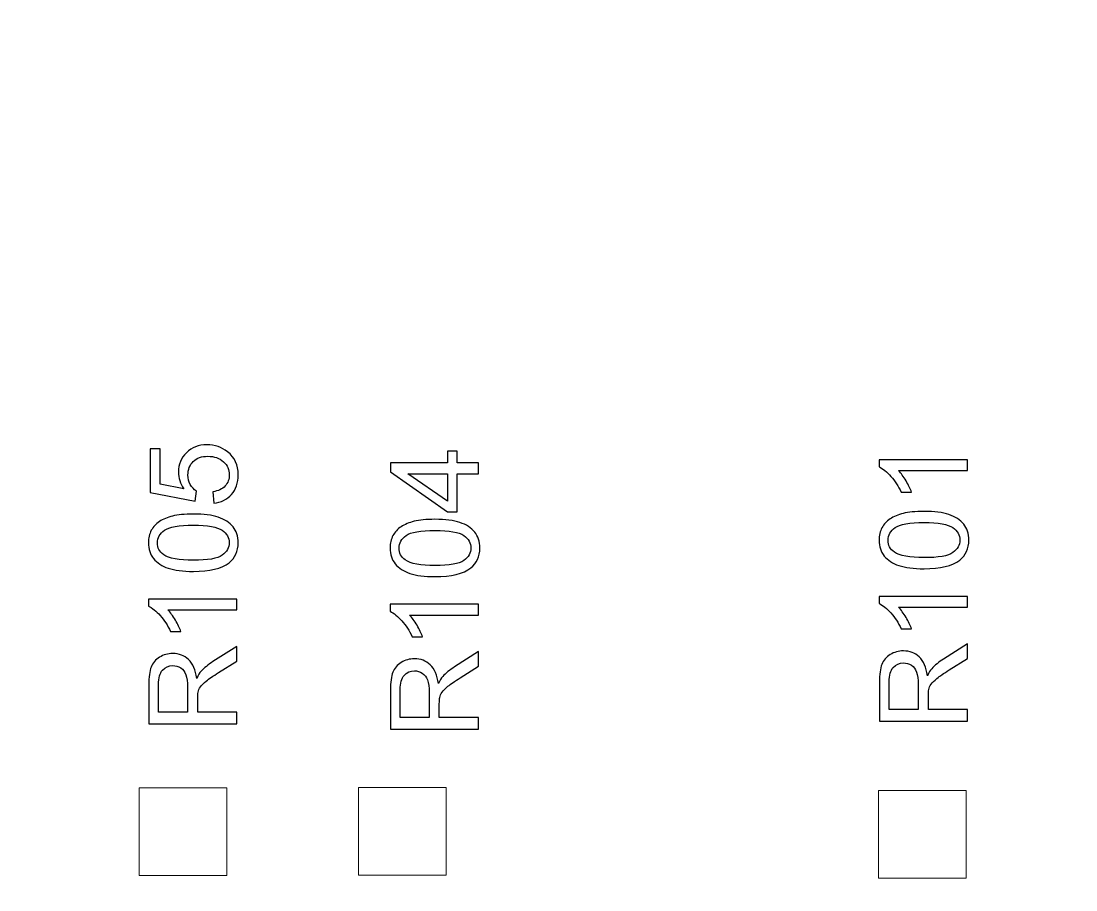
# Model space of a CAD drawing. Header units: millimetres. Extents: x -86 to 67, y -55 to 52.
# Drawn here: x 27.61 to 33.72, y -38.26 to -33.23 of the extents above; entities that cross this region are included whole.
import ezdxf

# ---------------------------------------------------------------- set-up
doc = ezdxf.new("R2010")
doc.units = ezdxf.units.MM
doc.header["$MEASUREMENT"] = 0
for name, color, linetype in [('BG_OUTLINE', 7, 'Continuous'), ('PIN_TOP', 7, 'Continuous'), ('RD_SILKSCREEN_TOP', 7, 'Continuous')]:
    doc.layers.add(name, color=color, linetype=linetype)

msp = doc.modelspace()

# ---------------------------------------------------------------- linework, layer by layer
at = {"layer": 'BG_OUTLINE', "color": 3, "lineweight": 9}
msp.add_open_spline([(-60.0926, 34.7331), (-60.0926, 34.7331), (63.7724, 34.7331), (63.7724, 34.7331), (63.7724, 34.7331), (64.585, 34.7336), (65.3646, 34.4113), (65.9396, 33.837), (65.9396, 33.837), (66.5146, 33.2627), (66.8379, 32.4797), (66.8384, 31.667), (66.8384, 31.667), (66.8384, 31.667), (66.8412, -52.28), (66.8412, -52.28), (66.8412, -52.28), (66.8412, -52.28), (66.8384, -52.1933), (66.8384, -52.1933), (66.8384, -52.1933), (66.8389, -53.006), (66.5166, -53.7856), (65.9424, -54.3606), (65.9424, -54.3606), (65.3681, -54.9356), (64.585, -55.2589), (63.7724, -55.2594), (63.7724, -55.2594), (63.7724, -55.2594), (-60.1869, -55.2594), (-60.1869, -55.2594), (-60.1869, -55.2594), (-60.1869, -55.2594), (-60.0853, -55.2518), (-60.0853, -55.2518), (-60.0853, -55.2518), (-60.8979, -55.2523), (-61.6775, -54.9299), (-62.2525, -54.3557), (-62.2525, -54.3557), (-62.8275, -53.7814), (-63.1508, -52.9984), (-63.1513, -52.1857), (-63.1513, -52.1857), (-63.1513, -52.1857), (-63.1587, 31.667), (-63.1587, 31.667), (-63.1587, 31.667), (-63.1592, 32.4797), (-62.8369, 33.2593), (-62.2626, 33.8343), (-62.2626, 33.8343), (-61.6883, 34.4093), (-60.9053, 34.7326), (-60.0926, 34.7331)], degree=3, knots=[0, 0, 0, 0, 0.071429, 0.071429, 0.071429, 0.071429, 0.142857, 0.142857, 0.142857, 0.142857, 0.214286, 0.214286, 0.214286, 0.214286, 0.285714, 0.285714, 0.285714, 0.285714, 0.357143, 0.357143, 0.357143, 0.357143, 0.428571, 0.428571, 0.428571, 0.428571, 0.5, 0.5, 0.5, 0.5, 0.571429, 0.571429, 0.571429, 0.571429, 0.642857, 0.642857, 0.642857, 0.642857, 0.714286, 0.714286, 0.714286, 0.714286, 0.785714, 0.785714, 0.785714, 0.785714, 0.857143, 0.857143, 0.857143, 0.857143, 0.928571, 0.928571, 0.928571, 0.928571, 1, 1, 1, 1], dxfattribs=at)
at = {"layer": 'PIN_TOP', "lineweight": 9}
for points in [[(28.2915, -37.6724), (28.2915, -37.6724), (28.7995, -37.6724), (28.7995, -37.6724), (28.7995, -37.6724), (28.7995, -37.6724), (28.7995, -38.1804), (28.7995, -38.1804), (28.7995, -38.1804), (28.7995, -38.1804), (28.2915, -38.1804), (28.2915, -38.1804), (28.2915, -38.1804), (28.2915, -38.1804), (28.2915, -37.6724), (28.2915, -37.6724)], [(29.5615, -37.6699), (29.5615, -37.6699), (30.0695, -37.6699), (30.0695, -37.6699), (30.0695, -37.6699), (30.0695, -37.6699), (30.0695, -38.1779), (30.0695, -38.1779), (30.0695, -38.1779), (30.0695, -38.1779), (29.5615, -38.1779), (29.5615, -38.1779), (29.5615, -38.1779), (29.5615, -38.1779), (29.5615, -37.6699), (29.5615, -37.6699)], [(32.5739, -37.6877), (32.5739, -37.6877), (33.0819, -37.6877), (33.0819, -37.6877), (33.0819, -37.6877), (33.0819, -37.6877), (33.0819, -38.1957), (33.0819, -38.1957), (33.0819, -38.1957), (33.0819, -38.1957), (32.5739, -38.1957), (32.5739, -38.1957), (32.5739, -38.1957), (32.5739, -38.1957), (32.5739, -37.6877), (32.5739, -37.6877)]]:
    msp.add_open_spline(points, degree=3, knots=[0, 0, 0, 0, 0.25, 0.25, 0.25, 0.25, 0.5, 0.5, 0.5, 0.5, 0.75, 0.75, 0.75, 0.75, 1, 1, 1, 1], dxfattribs=at)
at = {"layer": 'RD_SILKSCREEN_TOP', "color": 8}
for points, knots in [([(28.7231, -36.0234), (28.7231, -36.0234), (28.7175, -35.9577), (28.7175, -35.9577), (28.7175, -35.9577), (28.7495, -35.9529), (28.7734, -35.9416), (28.7895, -35.9239), (28.7895, -35.9239), (28.8057, -35.9062), (28.8137, -35.8848), (28.8137, -35.8598), (28.8137, -35.8598), (28.8137, -35.8297), (28.8023, -35.8042), (28.7797, -35.7835), (28.7797, -35.7835), (28.757, -35.7626), (28.7268, -35.7522), (28.6894, -35.7522), (28.6894, -35.7522), (28.6537, -35.7522), (28.6256, -35.7621), (28.605, -35.7822), (28.605, -35.7822), (28.5844, -35.8022), (28.5741, -35.8284), (28.5741, -35.8609), (28.5741, -35.8609), (28.5741, -35.881), (28.5787, -35.8992), (28.5878, -35.9154), (28.5878, -35.9154), (28.5969, -35.9316), (28.6088, -35.9443), (28.6234, -35.9536), (28.6234, -35.9536), (28.6234, -35.9536), (28.6158, -36.0122), (28.6158, -36.0122), (28.6158, -36.0122), (28.6158, -36.0122), (28.3543, -35.9629), (28.3543, -35.9629), (28.3543, -35.9629), (28.3543, -35.9629), (28.3543, -35.7097), (28.3543, -35.7097), (28.3543, -35.7097), (28.3543, -35.7097), (28.414, -35.7097), (28.414, -35.7097), (28.414, -35.7097), (28.414, -35.7097), (28.414, -35.9129), (28.414, -35.9129), (28.414, -35.9129), (28.414, -35.9129), (28.5508, -35.9404), (28.5508, -35.9404), (28.5508, -35.9404), (28.5295, -35.9098), (28.5188, -35.8777), (28.5188, -35.8442), (28.5188, -35.8442), (28.5188, -35.7997), (28.5342, -35.7623), (28.565, -35.7317), (28.565, -35.7317), (28.5959, -35.7011), (28.6355, -35.6858), (28.6838, -35.6858), (28.6838, -35.6858), (28.7299, -35.6858), (28.7698, -35.6993), (28.8033, -35.7261), (28.8033, -35.7261), (28.8444, -35.7588), (28.8651, -35.8034), (28.8651, -35.8598), (28.8651, -35.8598), (28.8651, -35.9062), (28.8521, -35.944), (28.8262, -35.9732), (28.8262, -35.9732), (28.8002, -36.0025), (28.7658, -36.0192), (28.7231, -36.0234)], [0, 0, 0, 0, 0.045455, 0.045455, 0.045455, 0.045455, 0.090909, 0.090909, 0.090909, 0.090909, 0.136364, 0.136364, 0.136364, 0.136364, 0.181818, 0.181818, 0.181818, 0.181818, 0.227273, 0.227273, 0.227273, 0.227273, 0.272727, 0.272727, 0.272727, 0.272727, 0.318182, 0.318182, 0.318182, 0.318182, 0.363636, 0.363636, 0.363636, 0.363636, 0.409091, 0.409091, 0.409091, 0.409091, 0.454545, 0.454545, 0.454545, 0.454545, 0.5, 0.5, 0.5, 0.5, 0.545455, 0.545455, 0.545455, 0.545455, 0.590909, 0.590909, 0.590909, 0.590909, 0.636364, 0.636364, 0.636364, 0.636364, 0.681818, 0.681818, 0.681818, 0.681818, 0.727273, 0.727273, 0.727273, 0.727273, 0.772727, 0.772727, 0.772727, 0.772727, 0.818182, 0.818182, 0.818182, 0.818182, 0.863636, 0.863636, 0.863636, 0.863636, 0.909091, 0.909091, 0.909091, 0.909091, 0.954545, 0.954545, 0.954545, 0.954545, 1, 1, 1, 1]), ([(30.2559, -35.8535), (30.2559, -35.8535), (30.134, -35.8535), (30.134, -35.8535), (30.134, -35.8535), (30.134, -35.8535), (30.134, -36.0743), (30.134, -36.0743), (30.134, -36.0743), (30.134, -36.0743), (30.0767, -36.0743), (30.0767, -36.0743), (30.0767, -36.0743), (30.0767, -36.0743), (29.7468, -35.842), (29.7468, -35.842), (29.7468, -35.842), (29.7468, -35.842), (29.7468, -35.7909), (29.7468, -35.7909), (29.7468, -35.7909), (29.7468, -35.7909), (30.0767, -35.7909), (30.0767, -35.7909), (30.0767, -35.7909), (30.0767, -35.7909), (30.0767, -35.7221), (30.0767, -35.7221), (30.0767, -35.7221), (30.0767, -35.7221), (30.134, -35.7221), (30.134, -35.7221), (30.134, -35.7221), (30.134, -35.7221), (30.134, -35.7909), (30.134, -35.7909), (30.134, -35.7909), (30.134, -35.7909), (30.2559, -35.7909), (30.2559, -35.7909), (30.2559, -35.7909), (30.2559, -35.7909), (30.2559, -35.8535), (30.2559, -35.8535)], [0, 0, 0, 0, 0.090909, 0.090909, 0.090909, 0.090909, 0.181818, 0.181818, 0.181818, 0.181818, 0.272727, 0.272727, 0.272727, 0.272727, 0.363636, 0.363636, 0.363636, 0.363636, 0.454545, 0.454545, 0.454545, 0.454545, 0.545455, 0.545455, 0.545455, 0.545455, 0.636364, 0.636364, 0.636364, 0.636364, 0.727273, 0.727273, 0.727273, 0.727273, 0.818182, 0.818182, 0.818182, 0.818182, 0.909091, 0.909091, 0.909091, 0.909091, 1, 1, 1, 1]), ([(33.088, -35.7727), (33.088, -35.7727), (33.088, -35.8351), (33.088, -35.8351), (33.088, -35.8351), (33.088, -35.8351), (32.6897, -35.8351), (32.6897, -35.8351), (32.6897, -35.8351), (32.7041, -35.8502), (32.7184, -35.8699), (32.7328, -35.8943), (32.7328, -35.8943), (32.7471, -35.9188), (32.7579, -35.9408), (32.765, -35.9602), (32.765, -35.9602), (32.765, -35.9602), (32.7047, -35.9602), (32.7047, -35.9602), (32.7047, -35.9602), (32.6882, -35.9252), (32.6683, -35.8946), (32.6449, -35.8685), (32.6449, -35.8685), (32.6215, -35.8424), (32.5988, -35.8238), (32.5768, -35.8129), (32.5768, -35.8129), (32.5768, -35.8129), (32.5768, -35.7727), (32.5768, -35.7727), (32.5768, -35.7727), (32.5768, -35.7727), (33.088, -35.7727), (33.088, -35.7727)], [0, 0, 0, 0, 0.111111, 0.111111, 0.111111, 0.111111, 0.222222, 0.222222, 0.222222, 0.222222, 0.333333, 0.333333, 0.333333, 0.333333, 0.444444, 0.444444, 0.444444, 0.444444, 0.555556, 0.555556, 0.555556, 0.555556, 0.666667, 0.666667, 0.666667, 0.666667, 0.777778, 0.777778, 0.777778, 0.777778, 0.888889, 0.888889, 0.888889, 0.888889, 1, 1, 1, 1]), ([(30.0767, -35.8535), (30.0767, -35.8535), (29.8472, -35.8535), (29.8472, -35.8535), (29.8472, -35.8535), (29.8472, -35.8535), (30.0767, -36.0128), (30.0767, -36.0128), (30.0767, -36.0128), (30.0767, -36.0128), (30.0767, -35.8535), (30.0767, -35.8535)], [0, 0, 0, 0, 0.333333, 0.333333, 0.333333, 0.333333, 0.666667, 0.666667, 0.666667, 0.666667, 1, 1, 1, 1]), ([(28.6053, -36.4189), (28.5451, -36.4189), (28.4967, -36.4127), (28.46, -36.4003), (28.46, -36.4003), (28.4233, -36.3879), (28.3949, -36.3695), (28.375, -36.345), (28.375, -36.345), (28.3551, -36.3206), (28.3452, -36.2899), (28.3452, -36.2529), (28.3452, -36.2529), (28.3452, -36.2256), (28.3507, -36.2016), (28.3618, -36.181), (28.3618, -36.181), (28.3727, -36.1604), (28.3885, -36.1434), (28.4093, -36.1299), (28.4093, -36.1299), (28.43, -36.1165), (28.4553, -36.106), (28.485, -36.0984), (28.485, -36.0984), (28.5148, -36.0907), (28.5549, -36.0869), (28.6053, -36.0869), (28.6053, -36.0869), (28.6651, -36.0869), (28.7132, -36.093), (28.75, -36.1052), (28.75, -36.1052), (28.7867, -36.1176), (28.815, -36.1359), (28.8351, -36.1604), (28.8351, -36.1604), (28.8551, -36.1848), (28.8651, -36.2156), (28.8651, -36.2529), (28.8651, -36.2529), (28.8651, -36.302), (28.8475, -36.3405), (28.8123, -36.3685), (28.8123, -36.3685), (28.77, -36.4021), (28.7009, -36.4189), (28.6053, -36.4189)], [0, 0, 0, 0, 0.083333, 0.083333, 0.083333, 0.083333, 0.166667, 0.166667, 0.166667, 0.166667, 0.25, 0.25, 0.25, 0.25, 0.333333, 0.333333, 0.333333, 0.333333, 0.416667, 0.416667, 0.416667, 0.416667, 0.5, 0.5, 0.5, 0.5, 0.583333, 0.583333, 0.583333, 0.583333, 0.666667, 0.666667, 0.666667, 0.666667, 0.75, 0.75, 0.75, 0.75, 0.833333, 0.833333, 0.833333, 0.833333, 0.916667, 0.916667, 0.916667, 0.916667, 1, 1, 1, 1]), ([(32.8369, -36.4036), (32.7767, -36.4036), (32.7283, -36.3974), (32.6916, -36.385), (32.6916, -36.385), (32.6549, -36.3726), (32.6265, -36.3542), (32.6066, -36.3297), (32.6066, -36.3297), (32.5867, -36.3053), (32.5768, -36.2746), (32.5768, -36.2376), (32.5768, -36.2376), (32.5768, -36.2103), (32.5823, -36.1863), (32.5934, -36.1657), (32.5934, -36.1657), (32.6043, -36.1451), (32.6201, -36.1281), (32.6409, -36.1146), (32.6409, -36.1146), (32.6616, -36.1012), (32.6869, -36.0907), (32.7166, -36.0831), (32.7166, -36.0831), (32.7464, -36.0754), (32.7865, -36.0716), (32.8369, -36.0716), (32.8369, -36.0716), (32.8967, -36.0716), (32.9448, -36.0777), (32.9816, -36.0899), (32.9816, -36.0899), (33.0183, -36.1023), (33.0466, -36.1206), (33.0667, -36.1451), (33.0667, -36.1451), (33.0867, -36.1695), (33.0967, -36.2003), (33.0967, -36.2376), (33.0967, -36.2376), (33.0967, -36.2867), (33.0791, -36.3252), (33.0439, -36.3532), (33.0439, -36.3532), (33.0016, -36.3868), (32.9325, -36.4036), (32.8369, -36.4036)], [0, 0, 0, 0, 0.083333, 0.083333, 0.083333, 0.083333, 0.166667, 0.166667, 0.166667, 0.166667, 0.25, 0.25, 0.25, 0.25, 0.333333, 0.333333, 0.333333, 0.333333, 0.416667, 0.416667, 0.416667, 0.416667, 0.5, 0.5, 0.5, 0.5, 0.583333, 0.583333, 0.583333, 0.583333, 0.666667, 0.666667, 0.666667, 0.666667, 0.75, 0.75, 0.75, 0.75, 0.833333, 0.833333, 0.833333, 0.833333, 0.916667, 0.916667, 0.916667, 0.916667, 1, 1, 1, 1]), ([(28.6053, -36.3546), (28.6889, -36.3546), (28.7445, -36.3448), (28.7722, -36.3252), (28.7722, -36.3252), (28.7999, -36.3057), (28.8137, -36.2816), (28.8137, -36.2529), (28.8137, -36.2529), (28.8137, -36.2241), (28.7997, -36.2001), (28.772, -36.1805), (28.772, -36.1805), (28.7443, -36.161), (28.6887, -36.1511), (28.6053, -36.1511), (28.6053, -36.1511), (28.5215, -36.1511), (28.4658, -36.161), (28.4383, -36.1805), (28.4383, -36.1805), (28.4107, -36.2001), (28.397, -36.2244), (28.397, -36.2535), (28.397, -36.2535), (28.397, -36.2823), (28.4092, -36.3052), (28.4335, -36.3224), (28.4335, -36.3224), (28.4644, -36.3439), (28.5218, -36.3546), (28.6053, -36.3546)], [0, 0, 0, 0, 0.125, 0.125, 0.125, 0.125, 0.25, 0.25, 0.25, 0.25, 0.375, 0.375, 0.375, 0.375, 0.5, 0.5, 0.5, 0.5, 0.625, 0.625, 0.625, 0.625, 0.75, 0.75, 0.75, 0.75, 0.875, 0.875, 0.875, 0.875, 1, 1, 1, 1]), ([(30.0048, -36.4493), (29.9446, -36.4493), (29.8962, -36.4431), (29.8595, -36.4307), (29.8595, -36.4307), (29.8228, -36.4183), (29.7944, -36.3999), (29.7745, -36.3754), (29.7745, -36.3754), (29.7546, -36.351), (29.7447, -36.3203), (29.7447, -36.2833), (29.7447, -36.2833), (29.7447, -36.256), (29.7502, -36.232), (29.7613, -36.2114), (29.7613, -36.2114), (29.7722, -36.1908), (29.788, -36.1738), (29.8088, -36.1603), (29.8088, -36.1603), (29.8295, -36.1469), (29.8548, -36.1364), (29.8845, -36.1288), (29.8845, -36.1288), (29.9143, -36.1211), (29.9544, -36.1173), (30.0048, -36.1173), (30.0048, -36.1173), (30.0646, -36.1173), (30.1127, -36.1234), (30.1495, -36.1356), (30.1495, -36.1356), (30.1862, -36.148), (30.2145, -36.1663), (30.2346, -36.1908), (30.2346, -36.1908), (30.2546, -36.2152), (30.2646, -36.246), (30.2646, -36.2833), (30.2646, -36.2833), (30.2646, -36.3324), (30.247, -36.3709), (30.2118, -36.3989), (30.2118, -36.3989), (30.1695, -36.4325), (30.1004, -36.4493), (30.0048, -36.4493)], [0, 0, 0, 0, 0.083333, 0.083333, 0.083333, 0.083333, 0.166667, 0.166667, 0.166667, 0.166667, 0.25, 0.25, 0.25, 0.25, 0.333333, 0.333333, 0.333333, 0.333333, 0.416667, 0.416667, 0.416667, 0.416667, 0.5, 0.5, 0.5, 0.5, 0.583333, 0.583333, 0.583333, 0.583333, 0.666667, 0.666667, 0.666667, 0.666667, 0.75, 0.75, 0.75, 0.75, 0.833333, 0.833333, 0.833333, 0.833333, 0.916667, 0.916667, 0.916667, 0.916667, 1, 1, 1, 1]), ([(32.8369, -36.3393), (32.9205, -36.3393), (32.9761, -36.3295), (33.0038, -36.3099), (33.0038, -36.3099), (33.0315, -36.2904), (33.0453, -36.2663), (33.0453, -36.2376), (33.0453, -36.2376), (33.0453, -36.2088), (33.0313, -36.1848), (33.0036, -36.1652), (33.0036, -36.1652), (32.9759, -36.1457), (32.9203, -36.1358), (32.8369, -36.1358), (32.8369, -36.1358), (32.7531, -36.1358), (32.6974, -36.1457), (32.6699, -36.1652), (32.6699, -36.1652), (32.6423, -36.1848), (32.6286, -36.2091), (32.6286, -36.2382), (32.6286, -36.2382), (32.6286, -36.267), (32.6408, -36.2899), (32.6651, -36.3071), (32.6651, -36.3071), (32.696, -36.3286), (32.7534, -36.3393), (32.8369, -36.3393)], [0, 0, 0, 0, 0.125, 0.125, 0.125, 0.125, 0.25, 0.25, 0.25, 0.25, 0.375, 0.375, 0.375, 0.375, 0.5, 0.5, 0.5, 0.5, 0.625, 0.625, 0.625, 0.625, 0.75, 0.75, 0.75, 0.75, 0.875, 0.875, 0.875, 0.875, 1, 1, 1, 1]), ([(30.0048, -36.385), (30.0884, -36.385), (30.144, -36.3752), (30.1717, -36.3556), (30.1717, -36.3556), (30.1994, -36.3361), (30.2132, -36.312), (30.2132, -36.2833), (30.2132, -36.2833), (30.2132, -36.2545), (30.1992, -36.2305), (30.1715, -36.2109), (30.1715, -36.2109), (30.1438, -36.1914), (30.0882, -36.1815), (30.0048, -36.1815), (30.0048, -36.1815), (29.921, -36.1815), (29.8653, -36.1914), (29.8378, -36.2109), (29.8378, -36.2109), (29.8102, -36.2305), (29.7965, -36.2548), (29.7965, -36.2839), (29.7965, -36.2839), (29.7965, -36.3127), (29.8087, -36.3356), (29.833, -36.3528), (29.833, -36.3528), (29.8639, -36.3743), (29.9213, -36.385), (30.0048, -36.385)], [0, 0, 0, 0, 0.125, 0.125, 0.125, 0.125, 0.25, 0.25, 0.25, 0.25, 0.375, 0.375, 0.375, 0.375, 0.5, 0.5, 0.5, 0.5, 0.625, 0.625, 0.625, 0.625, 0.75, 0.75, 0.75, 0.75, 0.875, 0.875, 0.875, 0.875, 1, 1, 1, 1]), ([(28.8564, -36.579), (28.8564, -36.579), (28.8564, -36.6414), (28.8564, -36.6414), (28.8564, -36.6414), (28.8564, -36.6414), (28.4581, -36.6414), (28.4581, -36.6414), (28.4581, -36.6414), (28.4725, -36.6565), (28.4868, -36.6762), (28.5012, -36.7006), (28.5012, -36.7006), (28.5155, -36.7251), (28.5263, -36.7471), (28.5334, -36.7665), (28.5334, -36.7665), (28.5334, -36.7665), (28.4731, -36.7665), (28.4731, -36.7665), (28.4731, -36.7665), (28.4566, -36.7315), (28.4367, -36.7009), (28.4133, -36.6748), (28.4133, -36.6748), (28.3899, -36.6487), (28.3672, -36.6301), (28.3452, -36.6192), (28.3452, -36.6192), (28.3452, -36.6192), (28.3452, -36.579), (28.3452, -36.579), (28.3452, -36.579), (28.3452, -36.579), (28.8564, -36.579), (28.8564, -36.579)], [0, 0, 0, 0, 0.111111, 0.111111, 0.111111, 0.111111, 0.222222, 0.222222, 0.222222, 0.222222, 0.333333, 0.333333, 0.333333, 0.333333, 0.444444, 0.444444, 0.444444, 0.444444, 0.555556, 0.555556, 0.555556, 0.555556, 0.666667, 0.666667, 0.666667, 0.666667, 0.777778, 0.777778, 0.777778, 0.777778, 0.888889, 0.888889, 0.888889, 0.888889, 1, 1, 1, 1]), ([(33.088, -36.5637), (33.088, -36.5637), (33.088, -36.6261), (33.088, -36.6261), (33.088, -36.6261), (33.088, -36.6261), (32.6897, -36.6261), (32.6897, -36.6261), (32.6897, -36.6261), (32.7041, -36.6412), (32.7184, -36.6609), (32.7328, -36.6853), (32.7328, -36.6853), (32.7471, -36.7098), (32.7579, -36.7318), (32.765, -36.7512), (32.765, -36.7512), (32.765, -36.7512), (32.7047, -36.7512), (32.7047, -36.7512), (32.7047, -36.7512), (32.6882, -36.7162), (32.6683, -36.6856), (32.6449, -36.6595), (32.6449, -36.6595), (32.6215, -36.6334), (32.5988, -36.6148), (32.5768, -36.6039), (32.5768, -36.6039), (32.5768, -36.6039), (32.5768, -36.5637), (32.5768, -36.5637), (32.5768, -36.5637), (32.5768, -36.5637), (33.088, -36.5637), (33.088, -36.5637)], [0, 0, 0, 0, 0.111111, 0.111111, 0.111111, 0.111111, 0.222222, 0.222222, 0.222222, 0.222222, 0.333333, 0.333333, 0.333333, 0.333333, 0.444444, 0.444444, 0.444444, 0.444444, 0.555556, 0.555556, 0.555556, 0.555556, 0.666667, 0.666667, 0.666667, 0.666667, 0.777778, 0.777778, 0.777778, 0.777778, 0.888889, 0.888889, 0.888889, 0.888889, 1, 1, 1, 1]), ([(30.2559, -36.6094), (30.2559, -36.6094), (30.2559, -36.6718), (30.2559, -36.6718), (30.2559, -36.6718), (30.2559, -36.6718), (29.8576, -36.6718), (29.8576, -36.6718), (29.8576, -36.6718), (29.872, -36.6869), (29.8863, -36.7066), (29.9007, -36.731), (29.9007, -36.731), (29.915, -36.7555), (29.9258, -36.7775), (29.9329, -36.7969), (29.9329, -36.7969), (29.9329, -36.7969), (29.8726, -36.7969), (29.8726, -36.7969), (29.8726, -36.7969), (29.8561, -36.7619), (29.8362, -36.7313), (29.8128, -36.7052), (29.8128, -36.7052), (29.7894, -36.6791), (29.7667, -36.6605), (29.7447, -36.6496), (29.7447, -36.6496), (29.7447, -36.6496), (29.7447, -36.6094), (29.7447, -36.6094), (29.7447, -36.6094), (29.7447, -36.6094), (30.2559, -36.6094), (30.2559, -36.6094)], [0, 0, 0, 0, 0.111111, 0.111111, 0.111111, 0.111111, 0.222222, 0.222222, 0.222222, 0.222222, 0.333333, 0.333333, 0.333333, 0.333333, 0.444444, 0.444444, 0.444444, 0.444444, 0.555556, 0.555556, 0.555556, 0.555556, 0.666667, 0.666667, 0.666667, 0.666667, 0.777778, 0.777778, 0.777778, 0.777778, 0.888889, 0.888889, 0.888889, 0.888889, 1, 1, 1, 1]), ([(28.8564, -37.3016), (28.8564, -37.3016), (28.3473, -37.3016), (28.3473, -37.3016), (28.3473, -37.3016), (28.3473, -37.3016), (28.3473, -37.0759), (28.3473, -37.0759), (28.3473, -37.0759), (28.3473, -37.0305), (28.3519, -36.996), (28.361, -36.9724), (28.361, -36.9724), (28.3702, -36.9488), (28.3863, -36.93), (28.4094, -36.9157), (28.4094, -36.9157), (28.4326, -36.9016), (28.4582, -36.8946), (28.4862, -36.8946), (28.4862, -36.8946), (28.5224, -36.8946), (28.5527, -36.9062), (28.5775, -36.9297), (28.5775, -36.9297), (28.6023, -36.9531), (28.618, -36.9892), (28.6248, -37.0381), (28.6248, -37.0381), (28.6333, -37.0202), (28.6417, -37.0066), (28.6502, -36.9974), (28.6502, -36.9974), (28.6682, -36.9777), (28.6908, -36.9591), (28.7178, -36.9414), (28.7178, -36.9414), (28.7178, -36.9414), (28.8564, -36.8529), (28.8564, -36.8529), (28.8564, -36.8529), (28.8564, -36.8529), (28.8564, -36.9377), (28.8564, -36.9377), (28.8564, -36.9377), (28.8564, -36.9377), (28.7504, -37.005), (28.7504, -37.005), (28.7504, -37.005), (28.72, -37.0247), (28.6965, -37.0409), (28.6804, -37.0537), (28.6804, -37.0537), (28.6641, -37.0664), (28.6528, -37.0778), (28.6464, -37.0878), (28.6464, -37.0878), (28.6398, -37.0979), (28.6353, -37.1081), (28.6327, -37.1185), (28.6327, -37.1185), (28.6312, -37.1262), (28.6304, -37.1387), (28.6304, -37.1561), (28.6304, -37.1561), (28.6304, -37.1561), (28.6304, -37.2342), (28.6304, -37.2342), (28.6304, -37.2342), (28.6304, -37.2342), (28.8564, -37.2342), (28.8564, -37.2342), (28.8564, -37.2342), (28.8564, -37.2342), (28.8564, -37.3016), (28.8564, -37.3016)], [0, 0, 0, 0, 0.052632, 0.052632, 0.052632, 0.052632, 0.105263, 0.105263, 0.105263, 0.105263, 0.157895, 0.157895, 0.157895, 0.157895, 0.210526, 0.210526, 0.210526, 0.210526, 0.263158, 0.263158, 0.263158, 0.263158, 0.315789, 0.315789, 0.315789, 0.315789, 0.368421, 0.368421, 0.368421, 0.368421, 0.421053, 0.421053, 0.421053, 0.421053, 0.473684, 0.473684, 0.473684, 0.473684, 0.526316, 0.526316, 0.526316, 0.526316, 0.578947, 0.578947, 0.578947, 0.578947, 0.631579, 0.631579, 0.631579, 0.631579, 0.684211, 0.684211, 0.684211, 0.684211, 0.736842, 0.736842, 0.736842, 0.736842, 0.789474, 0.789474, 0.789474, 0.789474, 0.842105, 0.842105, 0.842105, 0.842105, 0.894737, 0.894737, 0.894737, 0.894737, 0.947368, 0.947368, 0.947368, 0.947368, 1, 1, 1, 1]), ([(30.2559, -37.332), (30.2559, -37.332), (29.7468, -37.332), (29.7468, -37.332), (29.7468, -37.332), (29.7468, -37.332), (29.7468, -37.1063), (29.7468, -37.1063), (29.7468, -37.1063), (29.7468, -37.0609), (29.7514, -37.0264), (29.7605, -37.0028), (29.7605, -37.0028), (29.7697, -36.9792), (29.7858, -36.9604), (29.8089, -36.9461), (29.8089, -36.9461), (29.8321, -36.932), (29.8577, -36.925), (29.8857, -36.925), (29.8857, -36.925), (29.9219, -36.925), (29.9522, -36.9366), (29.977, -36.9601), (29.977, -36.9601), (30.0018, -36.9835), (30.0175, -37.0196), (30.0243, -37.0685), (30.0243, -37.0685), (30.0328, -37.0506), (30.0412, -37.037), (30.0497, -37.0278), (30.0497, -37.0278), (30.0677, -37.0081), (30.0903, -36.9895), (30.1173, -36.9718), (30.1173, -36.9718), (30.1173, -36.9718), (30.2559, -36.8833), (30.2559, -36.8833), (30.2559, -36.8833), (30.2559, -36.8833), (30.2559, -36.9681), (30.2559, -36.9681), (30.2559, -36.9681), (30.2559, -36.9681), (30.1499, -37.0354), (30.1499, -37.0354), (30.1499, -37.0354), (30.1195, -37.0551), (30.096, -37.0713), (30.0799, -37.0841), (30.0799, -37.0841), (30.0636, -37.0968), (30.0523, -37.1082), (30.0459, -37.1182), (30.0459, -37.1182), (30.0393, -37.1283), (30.0348, -37.1385), (30.0322, -37.1489), (30.0322, -37.1489), (30.0307, -37.1566), (30.0299, -37.1691), (30.0299, -37.1865), (30.0299, -37.1865), (30.0299, -37.1865), (30.0299, -37.2646), (30.0299, -37.2646), (30.0299, -37.2646), (30.0299, -37.2646), (30.2559, -37.2646), (30.2559, -37.2646), (30.2559, -37.2646), (30.2559, -37.2646), (30.2559, -37.332), (30.2559, -37.332)], [0, 0, 0, 0, 0.052632, 0.052632, 0.052632, 0.052632, 0.105263, 0.105263, 0.105263, 0.105263, 0.157895, 0.157895, 0.157895, 0.157895, 0.210526, 0.210526, 0.210526, 0.210526, 0.263158, 0.263158, 0.263158, 0.263158, 0.315789, 0.315789, 0.315789, 0.315789, 0.368421, 0.368421, 0.368421, 0.368421, 0.421053, 0.421053, 0.421053, 0.421053, 0.473684, 0.473684, 0.473684, 0.473684, 0.526316, 0.526316, 0.526316, 0.526316, 0.578947, 0.578947, 0.578947, 0.578947, 0.631579, 0.631579, 0.631579, 0.631579, 0.684211, 0.684211, 0.684211, 0.684211, 0.736842, 0.736842, 0.736842, 0.736842, 0.789474, 0.789474, 0.789474, 0.789474, 0.842105, 0.842105, 0.842105, 0.842105, 0.894737, 0.894737, 0.894737, 0.894737, 0.947368, 0.947368, 0.947368, 0.947368, 1, 1, 1, 1]), ([(33.088, -37.2863), (33.088, -37.2863), (32.5789, -37.2863), (32.5789, -37.2863), (32.5789, -37.2863), (32.5789, -37.2863), (32.5789, -37.0606), (32.5789, -37.0606), (32.5789, -37.0606), (32.5789, -37.0152), (32.5835, -36.9807), (32.5926, -36.9571), (32.5926, -36.9571), (32.6018, -36.9335), (32.6179, -36.9147), (32.641, -36.9004), (32.641, -36.9004), (32.6642, -36.8863), (32.6898, -36.8793), (32.7178, -36.8793), (32.7178, -36.8793), (32.754, -36.8793), (32.7843, -36.8909), (32.8091, -36.9144), (32.8091, -36.9144), (32.8339, -36.9378), (32.8496, -36.9739), (32.8564, -37.0228), (32.8564, -37.0228), (32.8649, -37.0049), (32.8733, -36.9913), (32.8818, -36.9821), (32.8818, -36.9821), (32.8998, -36.9624), (32.9224, -36.9438), (32.9494, -36.9261), (32.9494, -36.9261), (32.9494, -36.9261), (33.088, -36.8376), (33.088, -36.8376), (33.088, -36.8376), (33.088, -36.8376), (33.088, -36.9224), (33.088, -36.9224), (33.088, -36.9224), (33.088, -36.9224), (32.982, -36.9897), (32.982, -36.9897), (32.982, -36.9897), (32.9516, -37.0094), (32.9281, -37.0256), (32.912, -37.0384), (32.912, -37.0384), (32.8957, -37.0511), (32.8844, -37.0625), (32.878, -37.0725), (32.878, -37.0725), (32.8714, -37.0826), (32.8669, -37.0928), (32.8643, -37.1032), (32.8643, -37.1032), (32.8628, -37.1109), (32.862, -37.1234), (32.862, -37.1408), (32.862, -37.1408), (32.862, -37.1408), (32.862, -37.2189), (32.862, -37.2189), (32.862, -37.2189), (32.862, -37.2189), (33.088, -37.2189), (33.088, -37.2189), (33.088, -37.2189), (33.088, -37.2189), (33.088, -37.2863), (33.088, -37.2863)], [0, 0, 0, 0, 0.052632, 0.052632, 0.052632, 0.052632, 0.105263, 0.105263, 0.105263, 0.105263, 0.157895, 0.157895, 0.157895, 0.157895, 0.210526, 0.210526, 0.210526, 0.210526, 0.263158, 0.263158, 0.263158, 0.263158, 0.315789, 0.315789, 0.315789, 0.315789, 0.368421, 0.368421, 0.368421, 0.368421, 0.421053, 0.421053, 0.421053, 0.421053, 0.473684, 0.473684, 0.473684, 0.473684, 0.526316, 0.526316, 0.526316, 0.526316, 0.578947, 0.578947, 0.578947, 0.578947, 0.631579, 0.631579, 0.631579, 0.631579, 0.684211, 0.684211, 0.684211, 0.684211, 0.736842, 0.736842, 0.736842, 0.736842, 0.789474, 0.789474, 0.789474, 0.789474, 0.842105, 0.842105, 0.842105, 0.842105, 0.894737, 0.894737, 0.894737, 0.894737, 0.947368, 0.947368, 0.947368, 0.947368, 1, 1, 1, 1]), ([(32.8036, -37.2189), (32.8036, -37.2189), (32.8036, -37.0741), (32.8036, -37.0741), (32.8036, -37.0741), (32.8036, -37.0434), (32.8004, -37.0192), (32.794, -37.0019), (32.794, -37.0019), (32.7876, -36.9845), (32.7774, -36.9713), (32.7635, -36.9623), (32.7635, -36.9623), (32.7495, -36.9533), (32.7343, -36.9488), (32.7178, -36.9488), (32.7178, -36.9488), (32.6938, -36.9488), (32.674, -36.9574), (32.6584, -36.975), (32.6584, -36.975), (32.6429, -36.9924), (32.6352, -37.02), (32.6352, -37.0578), (32.6352, -37.0578), (32.6352, -37.0578), (32.6352, -37.2189), (32.6352, -37.2189), (32.6352, -37.2189), (32.6352, -37.2189), (32.8036, -37.2189), (32.8036, -37.2189)], [0, 0, 0, 0, 0.125, 0.125, 0.125, 0.125, 0.25, 0.25, 0.25, 0.25, 0.375, 0.375, 0.375, 0.375, 0.5, 0.5, 0.5, 0.5, 0.625, 0.625, 0.625, 0.625, 0.75, 0.75, 0.75, 0.75, 0.875, 0.875, 0.875, 0.875, 1, 1, 1, 1]), ([(28.572, -37.2342), (28.572, -37.2342), (28.572, -37.0894), (28.572, -37.0894), (28.572, -37.0894), (28.572, -37.0587), (28.5688, -37.0345), (28.5624, -37.0172), (28.5624, -37.0172), (28.556, -36.9998), (28.5458, -36.9866), (28.5319, -36.9776), (28.5319, -36.9776), (28.5179, -36.9686), (28.5027, -36.9641), (28.4862, -36.9641), (28.4862, -36.9641), (28.4622, -36.9641), (28.4424, -36.9727), (28.4268, -36.9903), (28.4268, -36.9903), (28.4113, -37.0077), (28.4036, -37.0353), (28.4036, -37.0731), (28.4036, -37.0731), (28.4036, -37.0731), (28.4036, -37.2342), (28.4036, -37.2342), (28.4036, -37.2342), (28.4036, -37.2342), (28.572, -37.2342), (28.572, -37.2342)], [0, 0, 0, 0, 0.125, 0.125, 0.125, 0.125, 0.25, 0.25, 0.25, 0.25, 0.375, 0.375, 0.375, 0.375, 0.5, 0.5, 0.5, 0.5, 0.625, 0.625, 0.625, 0.625, 0.75, 0.75, 0.75, 0.75, 0.875, 0.875, 0.875, 0.875, 1, 1, 1, 1]), ([(29.9715, -37.2646), (29.9715, -37.2646), (29.9715, -37.1198), (29.9715, -37.1198), (29.9715, -37.1198), (29.9715, -37.0891), (29.9683, -37.0649), (29.9619, -37.0476), (29.9619, -37.0476), (29.9555, -37.0302), (29.9453, -37.017), (29.9314, -37.008), (29.9314, -37.008), (29.9174, -36.999), (29.9022, -36.9945), (29.8857, -36.9945), (29.8857, -36.9945), (29.8617, -36.9945), (29.8419, -37.0031), (29.8263, -37.0207), (29.8263, -37.0207), (29.8108, -37.0381), (29.8031, -37.0657), (29.8031, -37.1035), (29.8031, -37.1035), (29.8031, -37.1035), (29.8031, -37.2646), (29.8031, -37.2646), (29.8031, -37.2646), (29.8031, -37.2646), (29.9715, -37.2646), (29.9715, -37.2646)], [0, 0, 0, 0, 0.125, 0.125, 0.125, 0.125, 0.25, 0.25, 0.25, 0.25, 0.375, 0.375, 0.375, 0.375, 0.5, 0.5, 0.5, 0.5, 0.625, 0.625, 0.625, 0.625, 0.75, 0.75, 0.75, 0.75, 0.875, 0.875, 0.875, 0.875, 1, 1, 1, 1])]:
    msp.add_open_spline(points, degree=3, knots=knots, dxfattribs=at)

doc.saveas('drawing.dxf')
